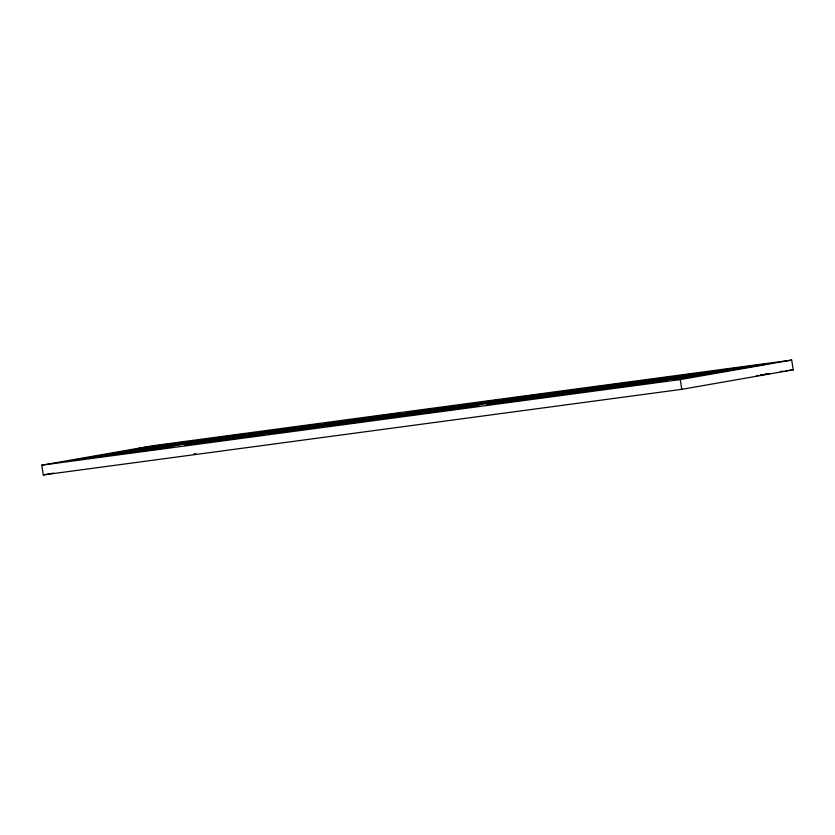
<?xml version="1.0" encoding="UTF-8"?>
<svg xmlns="http://www.w3.org/2000/svg" width="835" height="835" viewBox="0 0 835 835"><rect width="100%" height="100%" fill="white"/><g stroke="black" fill="none" stroke-linecap="round" stroke-linejoin="round"><path stroke-width="1.25" d="M41.75 465.178L153.202 445.671L791.684 360.083L793.25 369.821L681.798 389.329L43.316 474.917L41.75 465.178L680.233 379.581L791.684 360.083M43.316 474.917L53.555 473.132M761.269 375.04L769.306 373.631L765.528 374.143M607.504 386.396L620.217 384.058L586.421 389.559L631.667 382.326L611.637 384.82L534.16 398.378L585.032 390.07L556.35 395.404L564.23 394.339L606.794 386.782M193.657 454.052L195.881 453.749M780.328 371.554L782.906 371.21M785.495 370.865L793.25 369.821M760.497 374.811L763.013 374.477M756.468 375.687L758.869 375.364M680.233 379.581L681.798 389.329M268.515 433.824L297.834 429.754L331.391 423.157L359.113 418.867L326.986 423.47L296.091 429.618L268.515 433.824M470.637 403.858L394.861 416.582L430.641 411.123L410.736 414.546L377.117 419.379L435.567 408.931L470.637 403.858M278.462 429.628L219.772 440.118L184.817 445.159L243.768 434.628L278.462 429.628M319.826 424.149L259.915 434.826L218.603 440.713L295.423 427.269L319.826 424.149M577.83 389.434L498.37 402.804L537.229 396.782L517.658 400.153L486.586 404.641L545.14 394.203L577.83 389.434M670.484 377.013L591.023 390.383L629.882 384.361L610.312 387.732L579.24 392.22L637.794 381.783L670.484 377.013M617.89 386.887L616.731 387.2L643.044 383.515L717.004 370.688L628.912 385.259L693.666 373.819L685.859 374.863L617.89 386.887M429.086 409.348L363.079 421.341L351.264 422.927L365.542 420.349L326.673 426.226L429.086 409.348M145.28 447.351L137.097 448.792L147.19 447.435L76.382 459.824L173.513 443.573L145.28 447.351M179.264 442.8L100.263 456.62L160.884 446.986L123.914 453.447L132.243 452.34L211.245 438.511L153.452 447.654L187.583 441.684L179.264 442.8M220.607 437.258L141.606 451.077L164.892 447.957L172.793 446.579L157.836 448.583L243.747 434.158L220.607 437.258M370.886 417.156L302.813 429.42L401.207 413.085L370.886 417.156M486.127 401.708L409.307 415.152L435.463 411.645L446.944 409.63L433.615 411.415L498.954 399.986L486.127 401.708M517.877 397.45L441.057 410.893L467.287 407.376L478.758 405.361L465.356 407.167L543.961 393.953L517.877 397.45M594.144 387.158L516.677 400.716L602.171 386.083L594.144 387.158M726.043 369.477L648.576 383.035L734.069 368.402L726.043 369.477M740.06 367.598L732.024 369.007L741.929 367.682L672.488 379.831L767.741 363.893L740.06 367.598"/></g></svg>
